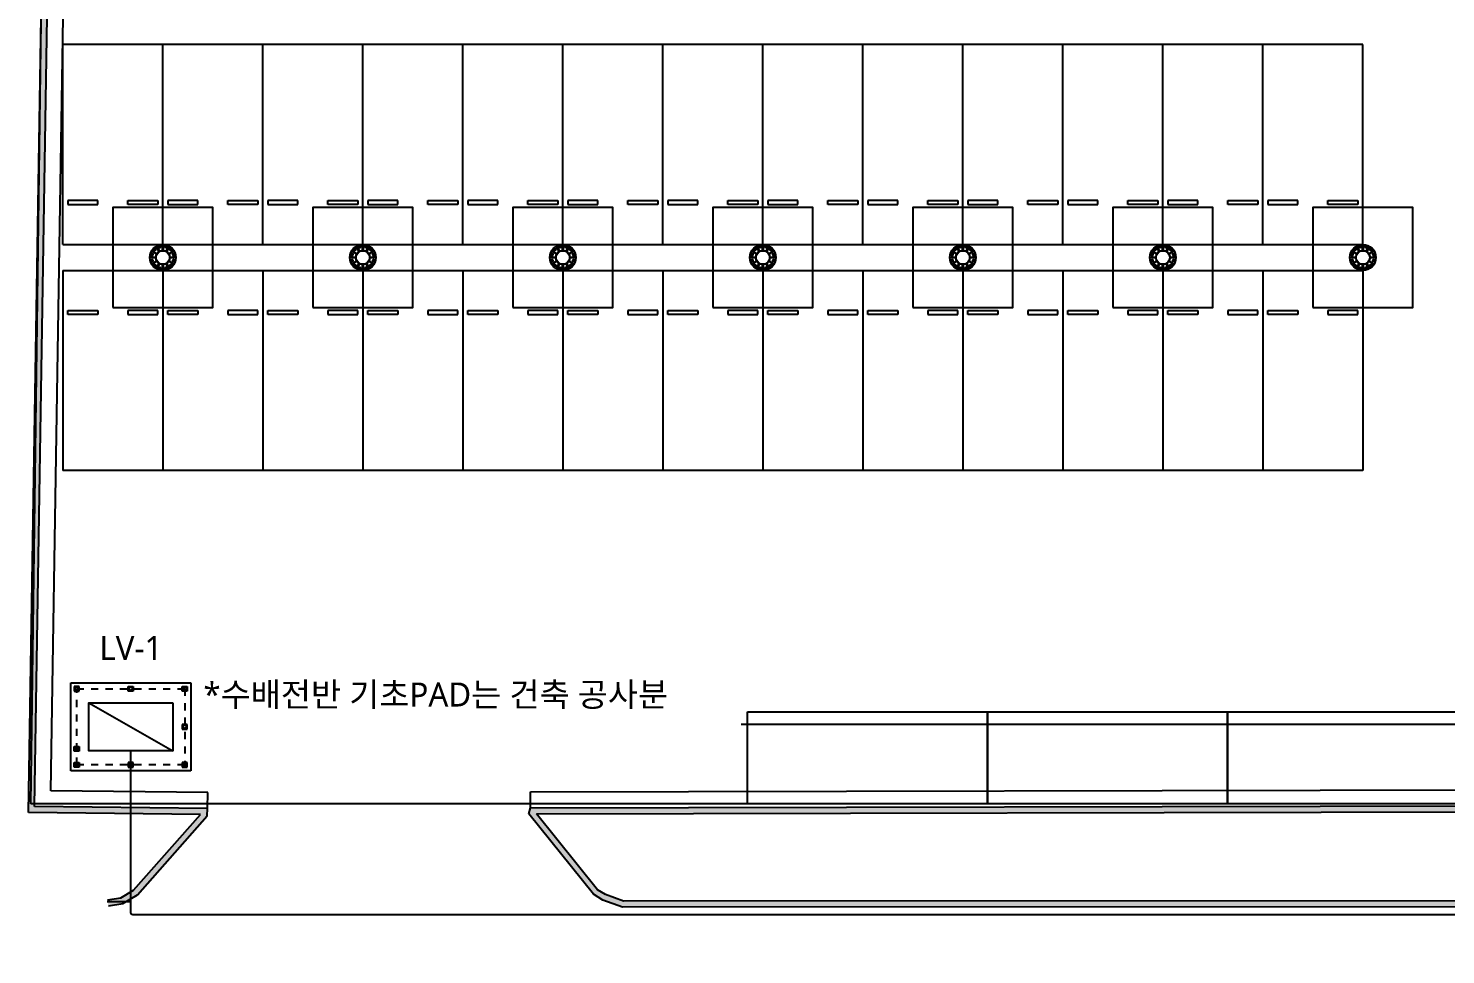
# Model space of a CAD drawing. Header units: millimetres. Extents: x 10297564 to 11610295, y -9287743 to -8409454.
# Drawn here: x 10404447 to 10439877, y -8916134 to -8892986 of the extents above; entities that cross this region are included whole.
import ezdxf
from ezdxf.enums import TextEntityAlignment as Align

# ---------------------------------------------------------------- set-up
doc = ezdxf.new("R2010")
doc.units = ezdxf.units.MM
doc.header["$LTSCALE"] = 100
doc.linetypes.add('CEN3', pattern=[14, 10, -1.5, 1, -1.5])
doc.linetypes.add('HIDDEN', pattern=[2, 1, -1])
for name, color, linetype in [('E-BACK', 8, 'Continuous'), ('E-TEXT', 7, 'Continuous'), ('E-TEXT-BOX', 7, 'Continuous'), ('EQ', 7, 'Continuous'), ('LEGEND', 1, 'Continuous'), ('text', 7, 'Continuous')]:
    doc.layers.add(name, color=color, linetype=linetype)
doc.styles.add('MG', font='malgun.ttf')

# ---------------------------------------------------------------- blocks, each defined once
blk = doc.blocks.new('ANCHOR_BOLT-PLAN-M24')
at = {"layer": 'E-BACK'}
for p, q in [((-26, 0), (26, 0)), ((-20, -4), (-18, 3)), ((0, 21), (-18, 10)), ((-18, 10), (-18, -10)), ((-13, 16), (-15, 12)), ((-13, 16), (-6, 17)), ((0, 26), (0, -26)), ((18, 10), (0, 21)), ((7, 20), (3, 19)), ((7, 20), (12, 14)), ((18, -10), (18, 10)), ((20, 4), (18, 7)), ((20, 4), (18, -3)), ((-20, -4), (-18, -7)), ((-18, -10), (0, -21)), ((-7, -20), (-12, -14)), ((-7, -20), (-3, -19)), ((0, -21), (18, -10)), ((13, -16), (6, -17)), ((13, -16), (15, -12))]:
    blk.add_line(p, q, dxfattribs=at)
for radius in [22, 12]:
    blk.add_circle((0, 0), radius, dxfattribs=at)
blk = doc.blocks.new('Arrow_Circle')
blk.add_circle((0, 0), 1)

msp = doc.modelspace()

# ---------------------------------------------------------------- hatches: boundary and pattern name
at = {"layer": 'E-BACK'}
h = msp.add_hatch(color=256, dxfattribs=at)
h.dxf.hatch_style = 1
h.paths.add_polyline_path([(10406446.4, -8914915.4), (10406422.7, -8914767.2), (10406757.2, -8914713.8), (10407079.5, -8914525.6), (10408747.2, -8912633.4), (10404446.8, -8912581.9), (10405222.7, -8864993.6), (10420115, -8864893.1), (10420226.6, -8852885.7), (10437100.5, -8852863.4), (10435492.5, -8850974.4), (10435193.5, -8850767.3), (10434796.7, -8850696.4), (10420225.3, -8850705.6), (10420225.2, -8850555.6), (10434810, -8850546.3), (10435252, -8850625.4), (10435594, -8850862.2), (10437307.2, -8852874.8), (10437279.6, -8853013.1), (10420375.2, -8853035.5), (10420263.6, -8865042.1), (10405370.2, -8865142.6), (10404599.3, -8912433.7), (10408928.4, -8912485.5), (10408918.6, -8912665.7), (10407176.1, -8914643), (10406808.6, -8914857.5)])
h = msp.add_hatch(color=256, dxfattribs=at)
h.dxf.hatch_style = 1
h.paths.add_polyline_path([(10418572.2, -8914625.2), (10416959.7, -8912616.9), (10417001.9, -8912461.9), (10451613.7, -8912395.1), (10470592, -8912374.1), (10476259.3, -8906553.1), (10476399.4, -8893426), (10476594.8, -8877103.4), (10476805.5, -8860934.7), (10468592, -8853118.2), (10448878, -8853111.4), (10445253.4, -8853037.1), (10445273, -8852913), (10447039.7, -8850898.9), (10447512.2, -8850594.9), (10447809.8, -8850575.3), (10468934, -8850621.4), (10470601, -8850730.4), (10472146.4, -8851157.4), (10473722.2, -8851858.4), (10475254.8, -8852934.4), (10476987.6, -8854677.7), (10478304.7, -8856815.2), (10478993.6, -8858399.6), (10479425.1, -8860899), (10479244.2, -8877289.2), (10479083, -8893505.7), (10478929.7, -8906569.4), (10478754.5, -8908493), (10478149.5, -8910459.3), (10477095.7, -8912116), (10475634.7, -8913426.6), (10474291.3, -8914218.2), (10472878.5, -8914676.3), (10471873.1, -8914800.4), (10451463.6, -8914929.9), (10419302.2, -8914945.6), (10418810.5, -8914769)])
h.paths.add_polyline_path([(10418672.4, -8914510.5), (10417147.8, -8912611.6), (10451613.9, -8912545.1), (10470655.4, -8912524.1), (10476408.7, -8906614.7), (10476549.4, -8893427.7), (10476744.8, -8877105.2), (10476956.3, -8860871.2), (10468651.9, -8852968.2), (10448879.6, -8852961.4), (10445491, -8852891.9), (10447138.5, -8851013.6), (10447560.7, -8850742), (10447814.6, -8850725.3), (10468928.9, -8850771.4), (10470575.8, -8850879), (10472095.7, -8851299), (10473647.9, -8851989.5), (10475157.7, -8853049.6), (10476869, -8854771.2), (10478171.4, -8856884.8), (10478848.9, -8858442.8), (10479274.9, -8860911), (10479094.2, -8877287.7), (10478933.1, -8893504.1), (10478779.8, -8906561.7), (10478606.5, -8908463.8), (10478012.1, -8910395.9), (10476980.2, -8912018.1), (10475545.7, -8913305), (10474229.4, -8914080.6), (10472845.9, -8914529.2), (10471863.4, -8914650.5), (10451463.1, -8914779.9), (10419328.3, -8914795.6), (10418875.3, -8914632.8)], flags=16)

# ---------------------------------------------------------------- linework, layer by layer
for p, q in [((10404446.8, -8912581.9), (10405222.7, -8864993.6)), ((10404512.7, -8912367.8), (10405136.3, -8864957.5)), ((10404599.3, -8912433.7), (10405370.2, -8865142.6)), ((10405005.8, -8912038.5), (10405763.8, -8865540)), ((10408933.2, -8912085.6), (10405005.8, -8912038.5)), ((10408928.4, -8912485.5), (10408933.2, -8912085.6)), ((10417001.1, -8912061.9), (10451613.1, -8911995.1)), ((10417001.9, -8912461.9), (10417001.1, -8912061.9)), ((10470608.4, -8912367.8), (10404512.7, -8912367.8)), ((10404512.7, -8912367.8), (10404512.7, -8912367.8)), ((10408928.4, -8912485.5), (10404599.3, -8912433.7)), ((10408918.6, -8912665.7), (10408928.4, -8912485.5)), ((10408928.4, -8912485.5), (10408928.4, -8912485.5)), ((10416959.7, -8912616.9), (10417001.9, -8912461.9)), ((10417001.9, -8912461.9), (10451613.7, -8912395.1)), ((10408747.2, -8912633.4), (10404446.8, -8912581.9)), ((10407079.5, -8914525.6), (10408747.2, -8912633.4)), ((10407176.1, -8914643), (10408918.6, -8912665.7)), ((10418572.2, -8914625.2), (10416959.7, -8912616.9)), ((10417147.8, -8912611.6), (10451613.9, -8912545.1)), ((10418672.4, -8914510.5), (10417147.8, -8912611.6)), ((10406757.2, -8914713.8), (10407079.5, -8914525.6)), ((10418810.5, -8914769), (10418572.2, -8914625.2)), ((10418875.3, -8914632.8), (10418672.4, -8914510.5)), ((10419328.3, -8914795.6), (10418875.3, -8914632.8)), ((10406422.7, -8914767.2), (10406757.2, -8914713.8)), ((10406446.4, -8914915.4), (10406808.6, -8914857.5)), ((10406808.6, -8914857.5), (10407176.1, -8914643)), ((10419302.2, -8914945.6), (10418810.5, -8914769)), ((10451463.6, -8914929.9), (10419302.2, -8914945.6)), ((10451463.1, -8914779.9), (10419328.3, -8914795.6))]:
    msp.add_line(p, q, dxfattribs=at)
at = {"layer": 'E-BACK', "linetype": 'ByBlock', "ltscale": 1.8}
for p, q in [((10407808.6, -8893387.1), (10405308.6, -8893387.1)), ((10405308.6, -8898387.1), (10405308.6, -8893387.1)), ((10410308.6, -8893387.1), (10407808.6, -8893387.1)), ((10407808.6, -8898387.1), (10407808.6, -8893387.1)), ((10407808.6, -8898387.1), (10407808.6, -8893387.1)), ((10410308.6, -8898387.1), (10410308.6, -8893387.1)), ((10412808.6, -8893387.1), (10410308.6, -8893387.1)), ((10410308.6, -8898387.1), (10410308.6, -8893387.1)), ((10415308.6, -8893387.1), (10412808.6, -8893387.1)), ((10412808.6, -8898387.1), (10412808.6, -8893387.1)), ((10412808.6, -8898387.1), (10412808.6, -8893387.1)), ((10415308.6, -8898387.1), (10415308.6, -8893387.1)), ((10417808.6, -8893387.1), (10415308.6, -8893387.1)), ((10415308.6, -8898387.1), (10415308.6, -8893387.1)), ((10420308.6, -8893387.1), (10417808.6, -8893387.1)), ((10417808.6, -8898387.1), (10417808.6, -8893387.1)), ((10417808.6, -8898387.1), (10417808.6, -8893387.1)), ((10422808.6, -8893387.1), (10420308.6, -8893387.1)), ((10420308.6, -8898387.1), (10420308.6, -8893387.1)), ((10420308.6, -8898387.1), (10420308.6, -8893387.1)), ((10422808.6, -8898387.1), (10422808.6, -8893387.1)), ((10425308.6, -8893387.1), (10422808.6, -8893387.1)), ((10422808.6, -8898387.1), (10422808.6, -8893387.1)), ((10427808.6, -8893387.1), (10425308.6, -8893387.1)), ((10425308.6, -8898387.1), (10425308.6, -8893387.1)), ((10425308.6, -8898387.1), (10425308.6, -8893387.1)), ((10427808.6, -8898387.1), (10427808.6, -8893387.1)), ((10430308.6, -8893387.1), (10427808.6, -8893387.1)), ((10427808.6, -8898387.1), (10427808.6, -8893387.1)), ((10430308.6, -8898387.1), (10430308.6, -8893387.1)), ((10432808.6, -8893387.1), (10430308.6, -8893387.1)), ((10430308.6, -8898387.1), (10430308.6, -8893387.1)), ((10432808.6, -8898387.1), (10432808.6, -8893387.1)), ((10435308.6, -8893387.1), (10432808.6, -8893387.1)), ((10432808.6, -8898387.1), (10432808.6, -8893387.1)), ((10435308.6, -8898387.1), (10435308.6, -8893387.1)), ((10437808.6, -8893387.1), (10435308.6, -8893387.1)), ((10435308.6, -8898387.1), (10435308.6, -8893387.1)), ((10437808.6, -8898387.1), (10437808.6, -8893387.1)), ((10406183.6, -8897287.1), (10405433.6, -8897287.1)), ((10405433.6, -8897287.1), (10405433.6, -8897387.1)), ((10405433.6, -8897387.1), (10406183.6, -8897387.1)), ((10406183.6, -8897387.1), (10406183.6, -8897287.1)), ((10406933.6, -8897287.1), (10407683.6, -8897287.1)), ((10406933.6, -8897387.1), (10406933.6, -8897287.1)), ((10407683.6, -8897387.1), (10406933.6, -8897387.1)), ((10407683.6, -8897287.1), (10407683.6, -8897387.1)), ((10408683.6, -8897287.1), (10407933.6, -8897287.1)), ((10407933.6, -8897287.1), (10407933.6, -8897387.1)), ((10407933.6, -8897387.1), (10408683.6, -8897387.1)), ((10408683.6, -8897387.1), (10408683.6, -8897287.1)), ((10409433.6, -8897287.1), (10410183.6, -8897287.1)), ((10409433.6, -8897387.1), (10409433.6, -8897287.1)), ((10410183.6, -8897387.1), (10409433.6, -8897387.1)), ((10410183.6, -8897287.1), (10410183.6, -8897387.1)), ((10411183.6, -8897287.1), (10410433.6, -8897287.1)), ((10410433.6, -8897287.1), (10410433.6, -8897387.1)), ((10410433.6, -8897387.1), (10411183.6, -8897387.1)), ((10411183.6, -8897387.1), (10411183.6, -8897287.1)), ((10411933.6, -8897287.1), (10412683.6, -8897287.1)), ((10411933.6, -8897387.1), (10411933.6, -8897287.1)), ((10412683.6, -8897387.1), (10411933.6, -8897387.1)), ((10412683.6, -8897287.1), (10412683.6, -8897387.1)), ((10413683.6, -8897287.1), (10412933.6, -8897287.1)), ((10412933.6, -8897287.1), (10412933.6, -8897387.1)), ((10412933.6, -8897387.1), (10413683.6, -8897387.1)), ((10413683.6, -8897387.1), (10413683.6, -8897287.1)), ((10414433.6, -8897287.1), (10415183.6, -8897287.1)), ((10414433.6, -8897387.1), (10414433.6, -8897287.1)), ((10415183.6, -8897387.1), (10414433.6, -8897387.1)), ((10415183.6, -8897287.1), (10415183.6, -8897387.1)), ((10416183.6, -8897287.1), (10415433.6, -8897287.1)), ((10415433.6, -8897287.1), (10415433.6, -8897387.1)), ((10415433.6, -8897387.1), (10416183.6, -8897387.1)), ((10416183.6, -8897387.1), (10416183.6, -8897287.1)), ((10416933.6, -8897287.1), (10417683.6, -8897287.1)), ((10416933.6, -8897387.1), (10416933.6, -8897287.1)), ((10417683.6, -8897387.1), (10416933.6, -8897387.1)), ((10417683.6, -8897287.1), (10417683.6, -8897387.1)), ((10418683.6, -8897287.1), (10417933.6, -8897287.1)), ((10417933.6, -8897287.1), (10417933.6, -8897387.1)), ((10417933.6, -8897387.1), (10418683.6, -8897387.1)), ((10418683.6, -8897387.1), (10418683.6, -8897287.1)), ((10419433.6, -8897287.1), (10420183.6, -8897287.1)), ((10419433.6, -8897387.1), (10419433.6, -8897287.1)), ((10420183.6, -8897387.1), (10419433.6, -8897387.1)), ((10420183.6, -8897287.1), (10420183.6, -8897387.1)), ((10421183.6, -8897287.1), (10420433.6, -8897287.1)), ((10420433.6, -8897287.1), (10420433.6, -8897387.1)), ((10420433.6, -8897387.1), (10421183.6, -8897387.1)), ((10421183.6, -8897387.1), (10421183.6, -8897287.1)), ((10421933.6, -8897287.1), (10422683.6, -8897287.1)), ((10421933.6, -8897387.1), (10421933.6, -8897287.1)), ((10422683.6, -8897387.1), (10421933.6, -8897387.1)), ((10422683.6, -8897287.1), (10422683.6, -8897387.1)), ((10423683.6, -8897287.1), (10422933.6, -8897287.1)), ((10422933.6, -8897287.1), (10422933.6, -8897387.1)), ((10422933.6, -8897387.1), (10423683.6, -8897387.1)), ((10423683.6, -8897387.1), (10423683.6, -8897287.1)), ((10424433.6, -8897287.1), (10425183.6, -8897287.1)), ((10424433.6, -8897387.1), (10424433.6, -8897287.1)), ((10425183.6, -8897387.1), (10424433.6, -8897387.1)), ((10425183.6, -8897287.1), (10425183.6, -8897387.1)), ((10426183.6, -8897287.1), (10425433.6, -8897287.1)), ((10425433.6, -8897287.1), (10425433.6, -8897387.1)), ((10425433.6, -8897387.1), (10426183.6, -8897387.1)), ((10426183.6, -8897387.1), (10426183.6, -8897287.1)), ((10426933.6, -8897287.1), (10427683.6, -8897287.1)), ((10426933.6, -8897387.1), (10426933.6, -8897287.1)), ((10427683.6, -8897387.1), (10426933.6, -8897387.1)), ((10427683.6, -8897287.1), (10427683.6, -8897387.1)), ((10428683.6, -8897287.1), (10427933.6, -8897287.1)), ((10427933.6, -8897287.1), (10427933.6, -8897387.1)), ((10427933.6, -8897387.1), (10428683.6, -8897387.1)), ((10428683.6, -8897387.1), (10428683.6, -8897287.1)), ((10429433.6, -8897287.1), (10430183.6, -8897287.1)), ((10429433.6, -8897387.1), (10429433.6, -8897287.1)), ((10430183.6, -8897387.1), (10429433.6, -8897387.1)), ((10430183.6, -8897287.1), (10430183.6, -8897387.1)), ((10431183.6, -8897287.1), (10430433.6, -8897287.1)), ((10430433.6, -8897287.1), (10430433.6, -8897387.1)), ((10430433.6, -8897387.1), (10431183.6, -8897387.1)), ((10431183.6, -8897387.1), (10431183.6, -8897287.1)), ((10431933.6, -8897287.1), (10432683.6, -8897287.1)), ((10431933.6, -8897387.1), (10431933.6, -8897287.1)), ((10432683.6, -8897387.1), (10431933.6, -8897387.1)), ((10432683.6, -8897287.1), (10432683.6, -8897387.1)), ((10433683.6, -8897287.1), (10432933.6, -8897287.1)), ((10432933.6, -8897287.1), (10432933.6, -8897387.1)), ((10432933.6, -8897387.1), (10433683.6, -8897387.1)), ((10433683.6, -8897387.1), (10433683.6, -8897287.1)), ((10434433.6, -8897287.1), (10435183.6, -8897287.1)), ((10434433.6, -8897387.1), (10434433.6, -8897287.1)), ((10435183.6, -8897387.1), (10434433.6, -8897387.1)), ((10435183.6, -8897287.1), (10435183.6, -8897387.1)), ((10436183.6, -8897287.1), (10435433.6, -8897287.1)), ((10435433.6, -8897287.1), (10435433.6, -8897387.1)), ((10435433.6, -8897387.1), (10436183.6, -8897387.1)), ((10436183.6, -8897387.1), (10436183.6, -8897287.1)), ((10436933.6, -8897287.1), (10437683.6, -8897287.1)), ((10436933.6, -8897387.1), (10436933.6, -8897287.1)), ((10437683.6, -8897387.1), (10436933.6, -8897387.1)), ((10437683.6, -8897287.1), (10437683.6, -8897387.1)), ((10405308.6, -8898387.1), (10407808.6, -8898387.1)), ((10407808.6, -8898387.1), (10410308.6, -8898387.1)), ((10410308.6, -8898387.1), (10412808.6, -8898387.1)), ((10412808.6, -8898387.1), (10415308.6, -8898387.1)), ((10415308.6, -8898387.1), (10417808.6, -8898387.1)), ((10417808.6, -8898387.1), (10420308.6, -8898387.1)), ((10420308.6, -8898387.1), (10422808.6, -8898387.1)), ((10422808.6, -8898387.1), (10425308.6, -8898387.1)), ((10425308.6, -8898387.1), (10427808.6, -8898387.1)), ((10427808.6, -8898387.1), (10430308.6, -8898387.1)), ((10430308.6, -8898387.1), (10432808.6, -8898387.1)), ((10432808.6, -8898387.1), (10435308.6, -8898387.1)), ((10435308.6, -8898387.1), (10437808.6, -8898387.1)), ((10405308.6, -8899037.1), (10407808.6, -8899037.1)), ((10405308.6, -8899037.1), (10405308.6, -8904037.1)), ((10407808.6, -8899037.1), (10407808.6, -8904037.1)), ((10407808.6, -8899037.1), (10410308.6, -8899037.1)), ((10407808.6, -8899037.1), (10407808.6, -8904037.1)), ((10410308.6, -8899037.1), (10410308.6, -8904037.1)), ((10410308.6, -8899037.1), (10412808.6, -8899037.1)), ((10410308.6, -8899037.1), (10410308.6, -8904037.1)), ((10412808.6, -8899037.1), (10412808.6, -8904037.1)), ((10412808.6, -8899037.1), (10415308.6, -8899037.1)), ((10412808.6, -8899037.1), (10412808.6, -8904037.1)), ((10415308.6, -8899037.1), (10415308.6, -8904037.1)), ((10415308.6, -8899037.1), (10417808.6, -8899037.1)), ((10415308.6, -8899037.1), (10415308.6, -8904037.1)), ((10417808.6, -8899037.1), (10417808.6, -8904037.1)), ((10417808.6, -8899037.1), (10420308.6, -8899037.1)), ((10417808.6, -8899037.1), (10417808.6, -8904037.1)), ((10420308.6, -8899037.1), (10420308.6, -8904037.1)), ((10420308.6, -8899037.1), (10422808.6, -8899037.1)), ((10420308.6, -8899037.1), (10420308.6, -8904037.1)), ((10422808.6, -8899037.1), (10422808.6, -8904037.1)), ((10422808.6, -8899037.1), (10425308.6, -8899037.1)), ((10422808.6, -8899037.1), (10422808.6, -8904037.1)), ((10425308.6, -8899037.1), (10425308.6, -8904037.1)), ((10425308.6, -8899037.1), (10427808.6, -8899037.1)), ((10425308.6, -8899037.1), (10425308.6, -8904037.1)), ((10427808.6, -8899037.1), (10427808.6, -8904037.1)), ((10427808.6, -8899037.1), (10430308.6, -8899037.1)), ((10427808.6, -8899037.1), (10427808.6, -8904037.1)), ((10430308.6, -8899037.1), (10430308.6, -8904037.1)), ((10430308.6, -8899037.1), (10432808.6, -8899037.1)), ((10430308.6, -8899037.1), (10430308.6, -8904037.1)), ((10432808.6, -8899037.1), (10432808.6, -8904037.1)), ((10432808.6, -8899037.1), (10435308.6, -8899037.1)), ((10432808.6, -8899037.1), (10432808.6, -8904037.1)), ((10435308.6, -8899037.1), (10435308.6, -8904037.1)), ((10435308.6, -8899037.1), (10437808.6, -8899037.1)), ((10435308.6, -8899037.1), (10435308.6, -8904037.1)), ((10437808.6, -8899037.1), (10437808.6, -8904037.1)), ((10405433.6, -8900137.1), (10405433.6, -8900037.1)), ((10405433.6, -8900037.1), (10406183.6, -8900037.1)), ((10406183.6, -8900037.1), (10406183.6, -8900137.1)), ((10407683.6, -8900037.1), (10406933.6, -8900037.1)), ((10406933.6, -8900037.1), (10406933.6, -8900137.1)), ((10407683.6, -8900137.1), (10407683.6, -8900037.1)), ((10407933.6, -8900137.1), (10407933.6, -8900037.1)), ((10407933.6, -8900037.1), (10408683.6, -8900037.1)), ((10408683.6, -8900037.1), (10408683.6, -8900137.1)), ((10410183.6, -8900037.1), (10409433.6, -8900037.1)), ((10409433.6, -8900037.1), (10409433.6, -8900137.1)), ((10410183.6, -8900137.1), (10410183.6, -8900037.1)), ((10410433.6, -8900137.1), (10410433.6, -8900037.1)), ((10410433.6, -8900037.1), (10411183.6, -8900037.1)), ((10411183.6, -8900037.1), (10411183.6, -8900137.1)), ((10412683.6, -8900037.1), (10411933.6, -8900037.1)), ((10411933.6, -8900037.1), (10411933.6, -8900137.1)), ((10412683.6, -8900137.1), (10412683.6, -8900037.1)), ((10412933.6, -8900137.1), (10412933.6, -8900037.1)), ((10412933.6, -8900037.1), (10413683.6, -8900037.1)), ((10413683.6, -8900037.1), (10413683.6, -8900137.1)), ((10415183.6, -8900037.1), (10414433.6, -8900037.1)), ((10414433.6, -8900037.1), (10414433.6, -8900137.1)), ((10415183.6, -8900137.1), (10415183.6, -8900037.1)), ((10415433.6, -8900137.1), (10415433.6, -8900037.1)), ((10415433.6, -8900037.1), (10416183.6, -8900037.1)), ((10416183.6, -8900037.1), (10416183.6, -8900137.1)), ((10417683.6, -8900037.1), (10416933.6, -8900037.1)), ((10416933.6, -8900037.1), (10416933.6, -8900137.1)), ((10417683.6, -8900137.1), (10417683.6, -8900037.1)), ((10417933.6, -8900137.1), (10417933.6, -8900037.1)), ((10417933.6, -8900037.1), (10418683.6, -8900037.1)), ((10418683.6, -8900037.1), (10418683.6, -8900137.1)), ((10420183.6, -8900037.1), (10419433.6, -8900037.1)), ((10419433.6, -8900037.1), (10419433.6, -8900137.1)), ((10420183.6, -8900137.1), (10420183.6, -8900037.1)), ((10420433.6, -8900137.1), (10420433.6, -8900037.1)), ((10420433.6, -8900037.1), (10421183.6, -8900037.1)), ((10421183.6, -8900037.1), (10421183.6, -8900137.1)), ((10422683.6, -8900037.1), (10421933.6, -8900037.1)), ((10421933.6, -8900037.1), (10421933.6, -8900137.1)), ((10422683.6, -8900137.1), (10422683.6, -8900037.1)), ((10422933.6, -8900137.1), (10422933.6, -8900037.1)), ((10422933.6, -8900037.1), (10423683.6, -8900037.1)), ((10423683.6, -8900037.1), (10423683.6, -8900137.1)), ((10425183.6, -8900037.1), (10424433.6, -8900037.1)), ((10424433.6, -8900037.1), (10424433.6, -8900137.1)), ((10425183.6, -8900137.1), (10425183.6, -8900037.1)), ((10425433.6, -8900137.1), (10425433.6, -8900037.1)), ((10425433.6, -8900037.1), (10426183.6, -8900037.1)), ((10426183.6, -8900037.1), (10426183.6, -8900137.1)), ((10427683.6, -8900037.1), (10426933.6, -8900037.1)), ((10426933.6, -8900037.1), (10426933.6, -8900137.1)), ((10427683.6, -8900137.1), (10427683.6, -8900037.1)), ((10427933.6, -8900137.1), (10427933.6, -8900037.1)), ((10427933.6, -8900037.1), (10428683.6, -8900037.1)), ((10428683.6, -8900037.1), (10428683.6, -8900137.1)), ((10430183.6, -8900037.1), (10429433.6, -8900037.1)), ((10429433.6, -8900037.1), (10429433.6, -8900137.1)), ((10430183.6, -8900137.1), (10430183.6, -8900037.1)), ((10430433.6, -8900137.1), (10430433.6, -8900037.1)), ((10430433.6, -8900037.1), (10431183.6, -8900037.1)), ((10431183.6, -8900037.1), (10431183.6, -8900137.1)), ((10432683.6, -8900037.1), (10431933.6, -8900037.1)), ((10431933.6, -8900037.1), (10431933.6, -8900137.1)), ((10432683.6, -8900137.1), (10432683.6, -8900037.1)), ((10432933.6, -8900137.1), (10432933.6, -8900037.1)), ((10432933.6, -8900037.1), (10433683.6, -8900037.1)), ((10433683.6, -8900037.1), (10433683.6, -8900137.1)), ((10435183.6, -8900037.1), (10434433.6, -8900037.1)), ((10434433.6, -8900037.1), (10434433.6, -8900137.1)), ((10435183.6, -8900137.1), (10435183.6, -8900037.1)), ((10435433.6, -8900137.1), (10435433.6, -8900037.1)), ((10435433.6, -8900037.1), (10436183.6, -8900037.1)), ((10436183.6, -8900037.1), (10436183.6, -8900137.1)), ((10437683.6, -8900037.1), (10436933.6, -8900037.1)), ((10436933.6, -8900037.1), (10436933.6, -8900137.1)), ((10437683.6, -8900137.1), (10437683.6, -8900037.1)), ((10406183.6, -8900137.1), (10405433.6, -8900137.1)), ((10406933.6, -8900137.1), (10407683.6, -8900137.1)), ((10408683.6, -8900137.1), (10407933.6, -8900137.1)), ((10409433.6, -8900137.1), (10410183.6, -8900137.1)), ((10411183.6, -8900137.1), (10410433.6, -8900137.1)), ((10411933.6, -8900137.1), (10412683.6, -8900137.1)), ((10413683.6, -8900137.1), (10412933.6, -8900137.1)), ((10414433.6, -8900137.1), (10415183.6, -8900137.1)), ((10416183.6, -8900137.1), (10415433.6, -8900137.1)), ((10416933.6, -8900137.1), (10417683.6, -8900137.1)), ((10418683.6, -8900137.1), (10417933.6, -8900137.1)), ((10419433.6, -8900137.1), (10420183.6, -8900137.1)), ((10421183.6, -8900137.1), (10420433.6, -8900137.1)), ((10421933.6, -8900137.1), (10422683.6, -8900137.1)), ((10423683.6, -8900137.1), (10422933.6, -8900137.1)), ((10424433.6, -8900137.1), (10425183.6, -8900137.1)), ((10426183.6, -8900137.1), (10425433.6, -8900137.1)), ((10426933.6, -8900137.1), (10427683.6, -8900137.1)), ((10428683.6, -8900137.1), (10427933.6, -8900137.1)), ((10429433.6, -8900137.1), (10430183.6, -8900137.1)), ((10431183.6, -8900137.1), (10430433.6, -8900137.1)), ((10431933.6, -8900137.1), (10432683.6, -8900137.1)), ((10433683.6, -8900137.1), (10432933.6, -8900137.1)), ((10434433.6, -8900137.1), (10435183.6, -8900137.1)), ((10436183.6, -8900137.1), (10435433.6, -8900137.1)), ((10436933.6, -8900137.1), (10437683.6, -8900137.1)), ((10407808.6, -8904037.1), (10405308.6, -8904037.1)), ((10410308.6, -8904037.1), (10407808.6, -8904037.1)), ((10412808.6, -8904037.1), (10410308.6, -8904037.1)), ((10415308.6, -8904037.1), (10412808.6, -8904037.1)), ((10417808.6, -8904037.1), (10415308.6, -8904037.1)), ((10420308.6, -8904037.1), (10417808.6, -8904037.1)), ((10422808.6, -8904037.1), (10420308.6, -8904037.1)), ((10425308.6, -8904037.1), (10422808.6, -8904037.1)), ((10427808.6, -8904037.1), (10425308.6, -8904037.1)), ((10430308.6, -8904037.1), (10427808.6, -8904037.1)), ((10432808.6, -8904037.1), (10430308.6, -8904037.1)), ((10435308.6, -8904037.1), (10432808.6, -8904037.1)), ((10437808.6, -8904037.1), (10435308.6, -8904037.1)), ((10405505.8, -8909338.5), (10408505.8, -8909338.5)), ((10405505.8, -8911538.5), (10405505.8, -8909338.5)), ((10405505.8, -8909338.5), (10408505.8, -8909338.5)), ((10405505.8, -8911538.5), (10405505.8, -8909338.5)), ((10405715.8, -8909428.5), (10405595.8, -8909428.5)), ((10405595.8, -8909428.5), (10405595.8, -8909548.5)), ((10405715.8, -8909428.5), (10405595.8, -8909428.5)), ((10405595.8, -8909428.5), (10405595.8, -8909548.5)), ((10405595.8, -8909548.5), (10405715.8, -8909548.5)), ((10405595.8, -8909548.5), (10405715.8, -8909548.5)), ((10405604.8, -8909448.5), (10405626.8, -8909448.5)), ((10405604.8, -8909528.5), (10405626.8, -8909528.5)), ((10405615.8, -8909459.5), (10405615.8, -8909437.5)), ((10405615.8, -8909517.5), (10405615.8, -8909539.5)), ((10405706.8, -8909448.5), (10405684.8, -8909448.5)), ((10405706.8, -8909528.5), (10405684.8, -8909528.5)), ((10405695.8, -8909459.5), (10405695.8, -8909437.5)), ((10405695.8, -8909517.5), (10405695.8, -8909539.5)), ((10405715.8, -8909548.5), (10405715.8, -8909428.5)), ((10405715.8, -8909548.5), (10405715.8, -8909428.5)), ((10406945.8, -8909548.5), (10406945.8, -8909428.5)), ((10406945.8, -8909428.5), (10407065.8, -8909428.5)), ((10406945.8, -8909548.5), (10406945.8, -8909428.5)), ((10406945.8, -8909428.5), (10407065.8, -8909428.5)), ((10407065.8, -8909548.5), (10406945.8, -8909548.5)), ((10407065.8, -8909548.5), (10406945.8, -8909548.5)), ((10406954.8, -8909448.5), (10406976.8, -8909448.5)), ((10406954.8, -8909528.5), (10406976.8, -8909528.5)), ((10406965.8, -8909459.5), (10406965.8, -8909437.5)), ((10406965.8, -8909517.5), (10406965.8, -8909539.5)), ((10407056.8, -8909448.5), (10407034.8, -8909448.5)), ((10407056.8, -8909528.5), (10407034.8, -8909528.5)), ((10407045.8, -8909459.5), (10407045.8, -8909437.5)), ((10407045.8, -8909517.5), (10407045.8, -8909539.5)), ((10407065.8, -8909428.5), (10407065.8, -8909548.5)), ((10407065.8, -8909428.5), (10407065.8, -8909548.5)), ((10408295.8, -8909548.5), (10408295.8, -8909428.5)), ((10408295.8, -8909428.5), (10408415.8, -8909428.5)), ((10408295.8, -8909548.5), (10408295.8, -8909428.5)), ((10408295.8, -8909428.5), (10408415.8, -8909428.5)), ((10408415.8, -8909548.5), (10408295.8, -8909548.5)), ((10408415.8, -8909548.5), (10408295.8, -8909548.5)), ((10408304.8, -8909448.5), (10408326.8, -8909448.5)), ((10408304.8, -8909528.5), (10408326.8, -8909528.5)), ((10408315.8, -8909459.5), (10408315.8, -8909437.5)), ((10408315.8, -8909517.5), (10408315.8, -8909539.5)), ((10408406.8, -8909448.5), (10408384.8, -8909448.5)), ((10408406.8, -8909528.5), (10408384.8, -8909528.5)), ((10408395.8, -8909459.5), (10408395.8, -8909437.5)), ((10408395.8, -8909517.5), (10408395.8, -8909539.5)), ((10408415.8, -8909428.5), (10408415.8, -8909548.5)), ((10408415.8, -8909428.5), (10408415.8, -8909548.5)), ((10408505.8, -8909338.5), (10408505.8, -8911538.5)), ((10408505.8, -8909338.5), (10408505.8, -8911538.5)), ((10408295.8, -8910378.5), (10408295.8, -8910498.5)), ((10408415.8, -8910378.5), (10408295.8, -8910378.5)), ((10408295.8, -8910378.5), (10408295.8, -8910498.5)), ((10408415.8, -8910378.5), (10408295.8, -8910378.5)), ((10408415.8, -8910498.5), (10408415.8, -8910378.5)), ((10408415.8, -8910498.5), (10408415.8, -8910378.5)), ((10408295.8, -8910498.5), (10408415.8, -8910498.5)), ((10408295.8, -8910498.5), (10408415.8, -8910498.5)), ((10408304.8, -8910398.5), (10408326.8, -8910398.5)), ((10408304.8, -8910478.5), (10408326.8, -8910478.5)), ((10408315.8, -8910409.5), (10408315.8, -8910387.5)), ((10408315.8, -8910467.5), (10408315.8, -8910489.5)), ((10408406.8, -8910398.5), (10408384.8, -8910398.5)), ((10408406.8, -8910478.5), (10408384.8, -8910478.5)), ((10408395.8, -8910409.5), (10408395.8, -8910387.5)), ((10408395.8, -8910467.5), (10408395.8, -8910489.5)), ((10405595.8, -8911048.5), (10405595.8, -8910928.5)), ((10405595.8, -8910928.5), (10405715.8, -8910928.5)), ((10405595.8, -8911048.5), (10405595.8, -8910928.5)), ((10405595.8, -8910928.5), (10405715.8, -8910928.5)), ((10405715.8, -8911048.5), (10405595.8, -8911048.5)), ((10405715.8, -8911048.5), (10405595.8, -8911048.5)), ((10405604.8, -8910948.5), (10405626.8, -8910948.5)), ((10405604.8, -8911028.5), (10405626.8, -8911028.5)), ((10405615.8, -8910959.5), (10405615.8, -8910937.5)), ((10405615.8, -8911017.5), (10405615.8, -8911039.5)), ((10405706.8, -8910948.5), (10405684.8, -8910948.5)), ((10405706.8, -8911028.5), (10405684.8, -8911028.5)), ((10405695.8, -8910959.5), (10405695.8, -8910937.5)), ((10405695.8, -8911017.5), (10405695.8, -8911039.5)), ((10405715.8, -8910928.5), (10405715.8, -8911048.5)), ((10405715.8, -8910928.5), (10405715.8, -8911048.5)), ((10405595.8, -8911448.5), (10405595.8, -8911328.5)), ((10405595.8, -8911328.5), (10405715.8, -8911328.5)), ((10405595.8, -8911448.5), (10405595.8, -8911328.5)), ((10405595.8, -8911328.5), (10405715.8, -8911328.5)), ((10405604.8, -8911348.5), (10405626.8, -8911348.5)), ((10405604.8, -8911428.5), (10405626.8, -8911428.5)), ((10405615.8, -8911359.5), (10405615.8, -8911337.5)), ((10405615.8, -8911417.5), (10405615.8, -8911439.5)), ((10405706.8, -8911348.5), (10405684.8, -8911348.5)), ((10405706.8, -8911428.5), (10405684.8, -8911428.5)), ((10405695.8, -8911359.5), (10405695.8, -8911337.5)), ((10405695.8, -8911417.5), (10405695.8, -8911439.5)), ((10405715.8, -8911328.5), (10405715.8, -8911448.5)), ((10405715.8, -8911328.5), (10405715.8, -8911448.5)), ((10406945.8, -8911328.5), (10406945.8, -8911448.5)), ((10407065.8, -8911328.5), (10406945.8, -8911328.5)), ((10406945.8, -8911328.5), (10406945.8, -8911448.5)), ((10407065.8, -8911328.5), (10406945.8, -8911328.5)), ((10406954.8, -8911348.5), (10406976.8, -8911348.5)), ((10406954.8, -8911428.5), (10406976.8, -8911428.5)), ((10406965.8, -8911359.5), (10406965.8, -8911337.5)), ((10406965.8, -8911417.5), (10406965.8, -8911439.5)), ((10407056.8, -8911348.5), (10407034.8, -8911348.5)), ((10407056.8, -8911428.5), (10407034.8, -8911428.5)), ((10407045.8, -8911359.5), (10407045.8, -8911337.5)), ((10407045.8, -8911417.5), (10407045.8, -8911439.5)), ((10407065.8, -8911448.5), (10407065.8, -8911328.5)), ((10407065.8, -8911448.5), (10407065.8, -8911328.5)), ((10408295.8, -8911328.5), (10408295.8, -8911448.5)), ((10408415.8, -8911328.5), (10408295.8, -8911328.5)), ((10408295.8, -8911328.5), (10408295.8, -8911448.5)), ((10408415.8, -8911328.5), (10408295.8, -8911328.5)), ((10408304.8, -8911348.5), (10408326.8, -8911348.5)), ((10408304.8, -8911428.5), (10408326.8, -8911428.5)), ((10408315.8, -8911359.5), (10408315.8, -8911337.5)), ((10408315.8, -8911417.5), (10408315.8, -8911439.5)), ((10408406.8, -8911348.5), (10408384.8, -8911348.5)), ((10408406.8, -8911428.5), (10408384.8, -8911428.5)), ((10408395.8, -8911359.5), (10408395.8, -8911337.5)), ((10408395.8, -8911417.5), (10408395.8, -8911439.5)), ((10408415.8, -8911448.5), (10408415.8, -8911328.5)), ((10408415.8, -8911448.5), (10408415.8, -8911328.5)), ((10408505.8, -8911538.5), (10405505.8, -8911538.5)), ((10408505.8, -8911538.5), (10405505.8, -8911538.5)), ((10405715.8, -8911448.5), (10405595.8, -8911448.5)), ((10405715.8, -8911448.5), (10405595.8, -8911448.5)), ((10406945.8, -8911448.5), (10407065.8, -8911448.5)), ((10406945.8, -8911448.5), (10407065.8, -8911448.5)), ((10408295.8, -8911448.5), (10408415.8, -8911448.5)), ((10408295.8, -8911448.5), (10408415.8, -8911448.5)), ((10407008.3, -8914813.1), (10406414.3, -8914813.1))]:
    msp.add_line(p, q, dxfattribs=at)
at = {"layer": 'E-BACK', "linetype": 'HIDDEN', "ltscale": 1.8}
for p, q in [((10405655.8, -8909488.5), (10408355.8, -8909488.5)), ((10405655.8, -8911388.5), (10405655.8, -8909488.5)), ((10408355.8, -8909488.5), (10408355.8, -8911388.5)), ((10408355.8, -8911388.5), (10405655.8, -8911388.5))]:
    msp.add_line(p, q, dxfattribs=at)
at = {"layer": 'E-BACK', "linetype": 'Continuous'}
msp.add_line((10422264.1, -8910371.4), (10445952, -8910372.3), dxfattribs=at)
at = {"layer": 'E-BACK', "linetype": 'Continuous', "ltscale": 2}
for p, q in [((10422423, -8910067.8), (10428423, -8910067.8)), ((10422423, -8912367.8), (10422423, -8910067.8)), ((10428423, -8910067.8), (10428423, -8912367.8)), ((10428423, -8910067.8), (10434423, -8910067.8)), ((10428423, -8912367.8), (10428423, -8910067.8)), ((10434423, -8910067.8), (10434423, -8912367.8)), ((10434423, -8910067.8), (10440423, -8910067.8)), ((10434423, -8912367.8), (10434423, -8910067.8)), ((10428423, -8912367.8), (10422423, -8912367.8)), ((10434423, -8912367.8), (10428423, -8912367.8)), ((10440423, -8912367.8), (10434423, -8912367.8))]:
    msp.add_line(p, q, dxfattribs=at)
at = {"layer": 'E-BACK'}
for points in [[(10406558.6, -8899962.1), (10409058.6, -8899962.1), (10409058.6, -8897462.1), (10406558.6, -8897462.1)], [(10411558.6, -8899962.1), (10414058.6, -8899962.1), (10414058.6, -8897462.1), (10411558.6, -8897462.1)], [(10416558.6, -8899962.1), (10419058.6, -8899962.1), (10419058.6, -8897462.1), (10416558.6, -8897462.1)], [(10421558.6, -8899962.1), (10424058.6, -8899962.1), (10424058.6, -8897462.1), (10421558.6, -8897462.1)], [(10426558.6, -8899962.1), (10429058.6, -8899962.1), (10429058.6, -8897462.1), (10426558.6, -8897462.1)], [(10431558.6, -8899962.1), (10434058.6, -8899962.1), (10434058.6, -8897462.1), (10431558.6, -8897462.1)], [(10436558.6, -8899962.1), (10439058.6, -8899962.1), (10439058.6, -8897462.1), (10436558.6, -8897462.1)]]:
    msp.add_lwpolyline(points, close=True, dxfattribs=at)
for points in [[(10407657.7, -8898618), (10407651.7, -8898628.4), (10407532.8, -8898559.8), (10407538.8, -8898549.4), (10407657.7, -8898618)], [(10407724.9, -8898555.1), (10407714.5, -8898561.1), (10407645.9, -8898442.3), (10407656.3, -8898436.3), (10407724.9, -8898555.1)], [(10407814.6, -8898534.3), (10407802.6, -8898534.3), (10407802.6, -8898397.1), (10407814.6, -8898397.1), (10407814.6, -8898534.3)], [(10407902.7, -8898561.1), (10407892.3, -8898555.1), (10407960.9, -8898436.3), (10407971.3, -8898442.3), (10407902.7, -8898561.1)], [(10407965.6, -8898628.4), (10407959.6, -8898618), (10408078.4, -8898549.4), (10408084.4, -8898559.8), (10407965.6, -8898628.4)], [(10412657.7, -8898618), (10412651.7, -8898628.4), (10412532.8, -8898559.8), (10412538.8, -8898549.4), (10412657.7, -8898618)], [(10412724.9, -8898555.1), (10412714.5, -8898561.1), (10412645.9, -8898442.3), (10412656.3, -8898436.3), (10412724.9, -8898555.1)], [(10412814.6, -8898534.3), (10412802.6, -8898534.3), (10412802.6, -8898397.1), (10412814.6, -8898397.1), (10412814.6, -8898534.3)], [(10412902.7, -8898561.1), (10412892.3, -8898555.1), (10412960.9, -8898436.3), (10412971.3, -8898442.3), (10412902.7, -8898561.1)], [(10412965.6, -8898628.4), (10412959.6, -8898618), (10413078.4, -8898549.4), (10413084.4, -8898559.8), (10412965.6, -8898628.4)], [(10417657.7, -8898618), (10417651.7, -8898628.4), (10417532.8, -8898559.8), (10417538.8, -8898549.4), (10417657.7, -8898618)], [(10417724.9, -8898555.1), (10417714.5, -8898561.1), (10417645.9, -8898442.3), (10417656.3, -8898436.3), (10417724.9, -8898555.1)], [(10417814.6, -8898534.3), (10417802.6, -8898534.3), (10417802.6, -8898397.1), (10417814.6, -8898397.1), (10417814.6, -8898534.3)], [(10417902.7, -8898561.1), (10417892.3, -8898555.1), (10417960.9, -8898436.3), (10417971.3, -8898442.3), (10417902.7, -8898561.1)], [(10417965.6, -8898628.4), (10417959.6, -8898618), (10418078.4, -8898549.4), (10418084.4, -8898559.8), (10417965.6, -8898628.4)], [(10422657.7, -8898618), (10422651.7, -8898628.4), (10422532.8, -8898559.8), (10422538.8, -8898549.4), (10422657.7, -8898618)], [(10422724.9, -8898555.1), (10422714.5, -8898561.1), (10422645.9, -8898442.3), (10422656.3, -8898436.3), (10422724.9, -8898555.1)], [(10422814.6, -8898534.3), (10422802.6, -8898534.3), (10422802.6, -8898397.1), (10422814.6, -8898397.1), (10422814.6, -8898534.3)], [(10422902.7, -8898561.1), (10422892.3, -8898555.1), (10422960.9, -8898436.3), (10422971.3, -8898442.3), (10422902.7, -8898561.1)], [(10422965.6, -8898628.4), (10422959.6, -8898618), (10423078.4, -8898549.4), (10423084.4, -8898559.8), (10422965.6, -8898628.4)], [(10427657.7, -8898618), (10427651.7, -8898628.4), (10427532.8, -8898559.8), (10427538.8, -8898549.4), (10427657.7, -8898618)], [(10427724.9, -8898555.1), (10427714.5, -8898561.1), (10427645.9, -8898442.3), (10427656.3, -8898436.3), (10427724.9, -8898555.1)], [(10427814.6, -8898534.3), (10427802.6, -8898534.3), (10427802.6, -8898397.1), (10427814.6, -8898397.1), (10427814.6, -8898534.3)], [(10427902.7, -8898561.1), (10427892.3, -8898555.1), (10427960.9, -8898436.3), (10427971.3, -8898442.3), (10427902.7, -8898561.1)], [(10427965.6, -8898628.4), (10427959.6, -8898618), (10428078.4, -8898549.4), (10428084.4, -8898559.8), (10427965.6, -8898628.4)], [(10432657.7, -8898618), (10432651.7, -8898628.4), (10432532.8, -8898559.8), (10432538.8, -8898549.4), (10432657.7, -8898618)], [(10432724.9, -8898555.1), (10432714.5, -8898561.1), (10432645.9, -8898442.3), (10432656.3, -8898436.3), (10432724.9, -8898555.1)], [(10432814.6, -8898534.3), (10432802.6, -8898534.3), (10432802.6, -8898397.1), (10432814.6, -8898397.1), (10432814.6, -8898534.3)], [(10432902.7, -8898561.1), (10432892.3, -8898555.1), (10432960.9, -8898436.3), (10432971.3, -8898442.3), (10432902.7, -8898561.1)], [(10432965.6, -8898628.4), (10432959.6, -8898618), (10433078.4, -8898549.4), (10433084.4, -8898559.8), (10432965.6, -8898628.4)], [(10437657.7, -8898618), (10437651.7, -8898628.4), (10437532.8, -8898559.8), (10437538.8, -8898549.4), (10437657.7, -8898618)], [(10437724.9, -8898555.1), (10437714.5, -8898561.1), (10437645.9, -8898442.3), (10437656.3, -8898436.3), (10437724.9, -8898555.1)], [(10437814.6, -8898534.3), (10437802.6, -8898534.3), (10437802.6, -8898397.1), (10437814.6, -8898397.1), (10437814.6, -8898534.3)], [(10437902.7, -8898561.1), (10437892.3, -8898555.1), (10437960.9, -8898436.3), (10437971.3, -8898442.3), (10437902.7, -8898561.1)], [(10437965.6, -8898628.4), (10437959.6, -8898618), (10438078.4, -8898549.4), (10438084.4, -8898559.8), (10437965.6, -8898628.4)], [(10407630.8, -8898706.1), (10407630.8, -8898718.1), (10407493.6, -8898718.1), (10407493.6, -8898706.1), (10407630.8, -8898706.1)], [(10407651.7, -8898795.8), (10407657.7, -8898806.2), (10407538.8, -8898874.8), (10407532.8, -8898864.4), (10407651.7, -8898795.8)], [(10407714.5, -8898863.1), (10407724.9, -8898869.1), (10407656.3, -8898987.9), (10407645.9, -8898981.9), (10407714.5, -8898863.1)], [(10407802.6, -8898889.9), (10407814.6, -8898889.9), (10407814.6, -8899027.1), (10407802.6, -8899027.1), (10407802.6, -8898889.9)], [(10407892.3, -8898869.1), (10407902.7, -8898863.1), (10407971.3, -8898981.9), (10407960.9, -8898987.9), (10407892.3, -8898869.1)], [(10407959.6, -8898806.2), (10407965.6, -8898795.8), (10408084.4, -8898864.4), (10408078.4, -8898874.8), (10407959.6, -8898806.2)], [(10407986.4, -8898718.1), (10407986.4, -8898706.1), (10408123.6, -8898706.1), (10408123.6, -8898718.1), (10407986.4, -8898718.1)], [(10412630.8, -8898706.1), (10412630.8, -8898718.1), (10412493.6, -8898718.1), (10412493.6, -8898706.1), (10412630.8, -8898706.1)], [(10412651.7, -8898795.8), (10412657.7, -8898806.2), (10412538.8, -8898874.8), (10412532.8, -8898864.4), (10412651.7, -8898795.8)], [(10412714.5, -8898863.1), (10412724.9, -8898869.1), (10412656.3, -8898987.9), (10412645.9, -8898981.9), (10412714.5, -8898863.1)], [(10412802.6, -8898889.9), (10412814.6, -8898889.9), (10412814.6, -8899027.1), (10412802.6, -8899027.1), (10412802.6, -8898889.9)], [(10412892.3, -8898869.1), (10412902.7, -8898863.1), (10412971.3, -8898981.9), (10412960.9, -8898987.9), (10412892.3, -8898869.1)], [(10412959.6, -8898806.2), (10412965.6, -8898795.8), (10413084.4, -8898864.4), (10413078.4, -8898874.8), (10412959.6, -8898806.2)], [(10412986.4, -8898718.1), (10412986.4, -8898706.1), (10413123.6, -8898706.1), (10413123.6, -8898718.1), (10412986.4, -8898718.1)], [(10417630.8, -8898706.1), (10417630.8, -8898718.1), (10417493.6, -8898718.1), (10417493.6, -8898706.1), (10417630.8, -8898706.1)], [(10417651.7, -8898795.8), (10417657.7, -8898806.2), (10417538.8, -8898874.8), (10417532.8, -8898864.4), (10417651.7, -8898795.8)], [(10417714.5, -8898863.1), (10417724.9, -8898869.1), (10417656.3, -8898987.9), (10417645.9, -8898981.9), (10417714.5, -8898863.1)], [(10417802.6, -8898889.9), (10417814.6, -8898889.9), (10417814.6, -8899027.1), (10417802.6, -8899027.1), (10417802.6, -8898889.9)], [(10417892.3, -8898869.1), (10417902.7, -8898863.1), (10417971.3, -8898981.9), (10417960.9, -8898987.9), (10417892.3, -8898869.1)], [(10417959.6, -8898806.2), (10417965.6, -8898795.8), (10418084.4, -8898864.4), (10418078.4, -8898874.8), (10417959.6, -8898806.2)], [(10417986.4, -8898718.1), (10417986.4, -8898706.1), (10418123.6, -8898706.1), (10418123.6, -8898718.1), (10417986.4, -8898718.1)], [(10422630.8, -8898706.1), (10422630.8, -8898718.1), (10422493.6, -8898718.1), (10422493.6, -8898706.1), (10422630.8, -8898706.1)], [(10422651.7, -8898795.8), (10422657.7, -8898806.2), (10422538.8, -8898874.8), (10422532.8, -8898864.4), (10422651.7, -8898795.8)], [(10422714.5, -8898863.1), (10422724.9, -8898869.1), (10422656.3, -8898987.9), (10422645.9, -8898981.9), (10422714.5, -8898863.1)], [(10422802.6, -8898889.9), (10422814.6, -8898889.9), (10422814.6, -8899027.1), (10422802.6, -8899027.1), (10422802.6, -8898889.9)], [(10422892.3, -8898869.1), (10422902.7, -8898863.1), (10422971.3, -8898981.9), (10422960.9, -8898987.9), (10422892.3, -8898869.1)], [(10422959.6, -8898806.2), (10422965.6, -8898795.8), (10423084.4, -8898864.4), (10423078.4, -8898874.8), (10422959.6, -8898806.2)], [(10422986.4, -8898718.1), (10422986.4, -8898706.1), (10423123.6, -8898706.1), (10423123.6, -8898718.1), (10422986.4, -8898718.1)], [(10427630.8, -8898706.1), (10427630.8, -8898718.1), (10427493.6, -8898718.1), (10427493.6, -8898706.1), (10427630.8, -8898706.1)], [(10427651.7, -8898795.8), (10427657.7, -8898806.2), (10427538.8, -8898874.8), (10427532.8, -8898864.4), (10427651.7, -8898795.8)], [(10427714.5, -8898863.1), (10427724.9, -8898869.1), (10427656.3, -8898987.9), (10427645.9, -8898981.9), (10427714.5, -8898863.1)], [(10427802.6, -8898889.9), (10427814.6, -8898889.9), (10427814.6, -8899027.1), (10427802.6, -8899027.1), (10427802.6, -8898889.9)], [(10427892.3, -8898869.1), (10427902.7, -8898863.1), (10427971.3, -8898981.9), (10427960.9, -8898987.9), (10427892.3, -8898869.1)], [(10427959.6, -8898806.2), (10427965.6, -8898795.8), (10428084.4, -8898864.4), (10428078.4, -8898874.8), (10427959.6, -8898806.2)], [(10427986.4, -8898718.1), (10427986.4, -8898706.1), (10428123.6, -8898706.1), (10428123.6, -8898718.1), (10427986.4, -8898718.1)], [(10432630.8, -8898706.1), (10432630.8, -8898718.1), (10432493.6, -8898718.1), (10432493.6, -8898706.1), (10432630.8, -8898706.1)], [(10432651.7, -8898795.8), (10432657.7, -8898806.2), (10432538.8, -8898874.8), (10432532.8, -8898864.4), (10432651.7, -8898795.8)], [(10432714.5, -8898863.1), (10432724.9, -8898869.1), (10432656.3, -8898987.9), (10432645.9, -8898981.9), (10432714.5, -8898863.1)], [(10432802.6, -8898889.9), (10432814.6, -8898889.9), (10432814.6, -8899027.1), (10432802.6, -8899027.1), (10432802.6, -8898889.9)], [(10432892.3, -8898869.1), (10432902.7, -8898863.1), (10432971.3, -8898981.9), (10432960.9, -8898987.9), (10432892.3, -8898869.1)], [(10432959.6, -8898806.2), (10432965.6, -8898795.8), (10433084.4, -8898864.4), (10433078.4, -8898874.8), (10432959.6, -8898806.2)], [(10432986.4, -8898718.1), (10432986.4, -8898706.1), (10433123.6, -8898706.1), (10433123.6, -8898718.1), (10432986.4, -8898718.1)], [(10437630.8, -8898706.1), (10437630.8, -8898718.1), (10437493.6, -8898718.1), (10437493.6, -8898706.1), (10437630.8, -8898706.1)], [(10437651.7, -8898795.8), (10437657.7, -8898806.2), (10437538.8, -8898874.8), (10437532.8, -8898864.4), (10437651.7, -8898795.8)], [(10437714.5, -8898863.1), (10437724.9, -8898869.1), (10437656.3, -8898987.9), (10437645.9, -8898981.9), (10437714.5, -8898863.1)], [(10437802.6, -8898889.9), (10437814.6, -8898889.9), (10437814.6, -8899027.1), (10437802.6, -8899027.1), (10437802.6, -8898889.9)], [(10437892.3, -8898869.1), (10437902.7, -8898863.1), (10437971.3, -8898981.9), (10437960.9, -8898987.9), (10437892.3, -8898869.1)], [(10437959.6, -8898806.2), (10437965.6, -8898795.8), (10438084.4, -8898864.4), (10438078.4, -8898874.8), (10437959.6, -8898806.2)], [(10437986.4, -8898718.1), (10437986.4, -8898706.1), (10438123.6, -8898706.1), (10438123.6, -8898718.1), (10437986.4, -8898718.1)]]:
    msp.add_lwpolyline(points, dxfattribs=at)
for centre, radius in [((10407808.6, -8898712.1), 325), ((10407808.6, -8898712.1), 177.8), ((10407808.6, -8898712.1), 169.8), ((10412808.6, -8898712.1), 325), ((10412808.6, -8898712.1), 177.8), ((10412808.6, -8898712.1), 169.8), ((10417808.6, -8898712.1), 325), ((10417808.6, -8898712.1), 177.8), ((10417808.6, -8898712.1), 169.8), ((10422808.6, -8898712.1), 325), ((10422808.6, -8898712.1), 177.8), ((10422808.6, -8898712.1), 169.8), ((10427808.6, -8898712.1), 325), ((10427808.6, -8898712.1), 177.8), ((10427808.6, -8898712.1), 169.8), ((10432808.6, -8898712.1), 325), ((10432808.6, -8898712.1), 177.8), ((10432808.6, -8898712.1), 169.8), ((10437808.6, -8898712.1), 325), ((10437808.6, -8898712.1), 177.8), ((10437808.6, -8898712.1), 169.8)]:
    msp.add_circle(centre, radius, dxfattribs=at)
at = {"layer": 'E-BACK', "linetype": 'ByBlock', "ltscale": 1.8}
for centre, radius in [((10405615.8, -8909448.5), 6), ((10405615.8, -8909448.5), 6), ((10405615.8, -8909528.5), 6), ((10405615.8, -8909528.5), 6), ((10405655.8, -8909488.5), 40), ((10405655.8, -8909488.5), 40), ((10405695.8, -8909448.5), 6), ((10405695.8, -8909448.5), 6), ((10405695.8, -8909528.5), 6), ((10405695.8, -8909528.5), 6), ((10406965.8, -8909448.5), 6), ((10406965.8, -8909448.5), 6), ((10406965.8, -8909528.5), 6), ((10406965.8, -8909528.5), 6), ((10407005.8, -8909488.5), 40), ((10407005.8, -8909488.5), 40), ((10407045.8, -8909448.5), 6), ((10407045.8, -8909448.5), 6), ((10407045.8, -8909528.5), 6), ((10407045.8, -8909528.5), 6), ((10408315.8, -8909448.5), 6), ((10408315.8, -8909448.5), 6), ((10408315.8, -8909528.5), 6), ((10408315.8, -8909528.5), 6), ((10408355.8, -8909488.5), 40), ((10408355.8, -8909488.5), 40), ((10408395.8, -8909448.5), 6), ((10408395.8, -8909448.5), 6), ((10408395.8, -8909528.5), 6), ((10408395.8, -8909528.5), 6), ((10408315.8, -8910398.5), 6), ((10408315.8, -8910398.5), 6), ((10408315.8, -8910478.5), 6), ((10408315.8, -8910478.5), 6), ((10408355.8, -8910438.5), 40), ((10408355.8, -8910438.5), 40), ((10408395.8, -8910398.5), 6), ((10408395.8, -8910398.5), 6), ((10408395.8, -8910478.5), 6), ((10408395.8, -8910478.5), 6), ((10405615.8, -8910948.5), 6), ((10405615.8, -8910948.5), 6), ((10405615.8, -8911028.5), 6), ((10405615.8, -8911028.5), 6), ((10405655.8, -8910988.5), 40), ((10405655.8, -8910988.5), 40), ((10405695.8, -8910948.5), 6), ((10405695.8, -8910948.5), 6), ((10405695.8, -8911028.5), 6), ((10405695.8, -8911028.5), 6), ((10405615.8, -8911348.5), 6), ((10405615.8, -8911348.5), 6), ((10405615.8, -8911428.5), 6), ((10405615.8, -8911428.5), 6), ((10405655.8, -8911388.5), 40), ((10405655.8, -8911388.5), 40), ((10405695.8, -8911348.5), 6), ((10405695.8, -8911348.5), 6), ((10405695.8, -8911428.5), 6), ((10405695.8, -8911428.5), 6), ((10406965.8, -8911348.5), 6), ((10406965.8, -8911348.5), 6), ((10406965.8, -8911428.5), 6), ((10406965.8, -8911428.5), 6), ((10407005.8, -8911388.5), 40), ((10407005.8, -8911388.5), 40), ((10407045.8, -8911348.5), 6), ((10407045.8, -8911348.5), 6), ((10407045.8, -8911428.5), 6), ((10407045.8, -8911428.5), 6), ((10408315.8, -8911348.5), 6), ((10408315.8, -8911348.5), 6), ((10408315.8, -8911428.5), 6), ((10408315.8, -8911428.5), 6), ((10408355.8, -8911388.5), 40), ((10408355.8, -8911388.5), 40), ((10408395.8, -8911348.5), 6), ((10408395.8, -8911348.5), 6), ((10408395.8, -8911428.5), 6), ((10408395.8, -8911428.5), 6)]:
    msp.add_circle(centre, radius, dxfattribs=at)
at = {"layer": 'EQ', "color": 3}
msp.add_line((10405955.8, -8909838.5), (10408055.8, -8911038.5), dxfattribs=at)
msp.add_lwpolyline([(10408055.8, -8909838.5), (10408055.8, -8911038.5), (10405955.8, -8911038.5), (10405955.8, -8909838.5)], close=True, dxfattribs=at)
at = {"layer": 'LEGEND', "color": 4, "linetype": 'CEN3', "ltscale": 2, "const_width": 50}
msp.add_lwpolyline([(10407005.8, -8911038.5), (10407005.8, -8915081.4, 0.4142136), (10407055.8, -8915131.4), (10480337.7, -8915131.4, -0.4142136), (10480387.7, -8915181.4), (10480387.7, -8941870.7)], format="xyb", dxfattribs=at)

# ---------------------------------------------------------------- block references
at = {"layer": 'E-BACK'}
for p in [(10407538.2, -8898639.6), (10407610.7, -8898514.1), (10407736.2, -8898441.6), (10407881.1, -8898441.6), (10408006.6, -8898514.1), (10408079.1, -8898639.6), (10412538.2, -8898639.6), (10412610.7, -8898514.1), (10412736.2, -8898441.6), (10412881.1, -8898441.6), (10413006.6, -8898514.1), (10413079.1, -8898639.6), (10417538.2, -8898639.6), (10417610.7, -8898514.1), (10417736.2, -8898441.6), (10417881.1, -8898441.6), (10418006.6, -8898514.1), (10418079.1, -8898639.6), (10422538.2, -8898639.6), (10422610.7, -8898514.1), (10422736.2, -8898441.6), (10422881.1, -8898441.6), (10423006.6, -8898514.1), (10423079.1, -8898639.6), (10427538.2, -8898639.6), (10427610.7, -8898514.1), (10427736.2, -8898441.6), (10427881.1, -8898441.6), (10428006.6, -8898514.1), (10428079.1, -8898639.6), (10432538.2, -8898639.6), (10432610.7, -8898514.1), (10432736.2, -8898441.6), (10432881.1, -8898441.6), (10433006.6, -8898514.1), (10433079.1, -8898639.6), (10437538.2, -8898639.6), (10437610.7, -8898514.1), (10437736.2, -8898441.6), (10437881.1, -8898441.6), (10438006.6, -8898514.1), (10438079.1, -8898639.6), (10407538.2, -8898784.6), (10407610.7, -8898910.1), (10407736.2, -8898982.5), (10407881.1, -8898982.5), (10408006.6, -8898910.1), (10408079.1, -8898784.6), (10412538.2, -8898784.6), (10412610.7, -8898910.1), (10412736.2, -8898982.5), (10412881.1, -8898982.5), (10413006.6, -8898910.1), (10413079.1, -8898784.6), (10417538.2, -8898784.6), (10417610.7, -8898910.1), (10417736.2, -8898982.5), (10417881.1, -8898982.5), (10418006.6, -8898910.1), (10418079.1, -8898784.6), (10422538.2, -8898784.6), (10422610.7, -8898910.1), (10422736.2, -8898982.5), (10422881.1, -8898982.5), (10423006.6, -8898910.1), (10423079.1, -8898784.6), (10427538.2, -8898784.6), (10427610.7, -8898910.1), (10427736.2, -8898982.5), (10427881.1, -8898982.5), (10428006.6, -8898910.1), (10428079.1, -8898784.6), (10432538.2, -8898784.6), (10432610.7, -8898910.1), (10432736.2, -8898982.5), (10432881.1, -8898982.5), (10433006.6, -8898910.1), (10433079.1, -8898784.6), (10437538.2, -8898784.6), (10437610.7, -8898910.1), (10437736.2, -8898982.5), (10437881.1, -8898982.5), (10438006.6, -8898910.1), (10438079.1, -8898784.6)]:
    msp.add_blockref('ANCHOR_BOLT-PLAN-M24', p, dxfattribs=at)
at = {"layer": 'E-BACK', "xscale": 6, "yscale": 6}
for p in [(10407881.1, -8898982.5), (10412881.1, -8898982.5), (10417881.1, -8898982.5), (10422881.1, -8898982.5), (10427881.1, -8898982.5), (10432881.1, -8898982.5), (10437881.1, -8898982.5)]:
    msp.add_blockref('Arrow_Circle', p, dxfattribs=at)

# ---------------------------------------------------------------- next in the draw order: wipeouts: each hides what was drawn before it
at = {"color": 1, "linetype": 'ByBlock'}
msp.add_wipeout([(10405201.6, -8907785.7), (10405201.6, -8909151.2), (10408817.9, -8909151.2), (10408817.9, -8907785.7)], dxfattribs=at).dxf.layer = 'E-TEXT-BOX'

# ---------------------------------------------------------------- next in the draw order: texts
at = {"layer": 'E-TEXT', "style": 'MG'}
msp.add_text('LV-1', height=600, dxfattribs=at).set_placement((10407009.7, -8908468.4), align=Align.MIDDLE)
at = {"layer": 'text', "style": 'MG'}
msp.add_text('*수배전반 기초PAD는 건축 공사분', height=600, dxfattribs=at).set_placement((10408822.8, -8909933.5))

doc.saveas('drawing.dxf')
